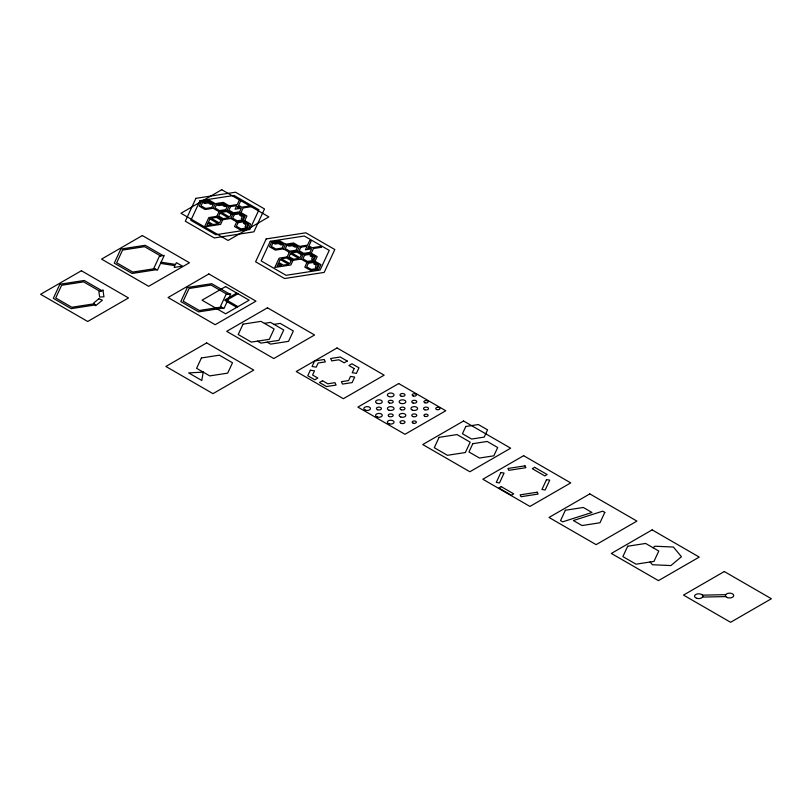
<?xml version="1.0" encoding="UTF-8"?>
<svg xmlns="http://www.w3.org/2000/svg" width="812" height="812" viewBox="0 0 812 812"><rect width="100%" height="100%" fill="white"/><g stroke="black" fill="none" stroke-linecap="round" stroke-linejoin="round"><path stroke-width="1.22" d="M215.292 203.639L209.405 200.239L201.356 201.488L199.204 206.126L205.091 209.526L213.14 208.288L215.292 203.639L223.33 202.401L229.217 205.791L237.266 204.553L239.418 199.904M216.865 216.327L219.027 211.688L227.066 210.44L232.953 213.84L241.002 212.592L246.889 215.992L244.737 220.641L236.688 221.879L230.801 218.479L222.752 219.727L216.865 216.327L208.826 217.575L204.512 226.863L220.6 224.376L222.752 219.727M227.066 210.44L229.217 205.791M230.801 218.479L232.953 213.84M240.778 200.696L238.626 205.334L241.793 207.161L249.842 205.923M236.688 221.879L234.536 226.528L240.423 229.928L248.462 228.679L250.624 224.041L244.737 220.641M241.002 212.592L243.153 207.953L251.202 206.705M227.106 301.749L223.929 308.601L220.407 306.571L225.98 294.563L230.781 293.822L229.075 297.507M227.604 300.673L228.213 299.364M283.429 248.868L285.58 244.219L293.619 242.981L299.516 246.381L307.555 245.133L309.707 240.494L311.067 241.276L308.915 245.914L312.082 247.751L320.131 246.503L321.491 247.284L313.442 248.533L311.29 253.182L303.241 254.42L297.354 251.02L289.316 252.268L283.429 248.868L275.38 250.106L269.493 246.716L271.644 242.067L279.693 240.819L285.58 244.219M306.977 262.469L304.825 267.107L310.712 270.508L318.751 269.259L320.913 264.621L315.026 261.22L306.977 262.469L301.09 259.069L293.051 260.307L290.889 264.956L274.801 267.442L279.115 258.155L287.154 256.907L289.316 252.268M297.354 251.02L299.516 246.381M301.09 259.069L303.241 254.42M315.026 261.22L317.177 256.572L311.29 253.182M653.071 547.745L654.898 546.212L673.422 547.044L681.441 556.727L670.925 565.568L652.401 564.736L650.128 561.995M236.779 293.051L225.005 299.851L225.594 300.196M226.771 300.196L237.957 293.731M154.767 268.67L132.772 272.071L116.674 262.773L122.561 250.076L144.556 246.675L160.664 255.973M156.523 269.685L132.133 273.461L114.269 263.149L120.805 249.061L145.206 245.295L163.06 255.597M221.29 307.078L199.295 310.478L183.187 301.181L189.084 288.483L211.079 285.083L227.177 294.38M223.046 308.093L198.646 311.869L180.792 301.556L187.328 287.468L211.719 283.692L229.583 294.005M264.397 323.349L270.589 322.384L283.733 329.976L278.922 340.34L260.967 343.111L257.546 341.142M274.009 324.364L280.211 323.399L293.355 330.991L288.544 341.355L270.589 344.126L267.168 342.156M702.451 595.145L725.684 594.668M702.573 597.074L725.806 596.587M161.111 262.205L175.554 264.438L176.387 262.641L182.477 266.153L174.164 267.442L174.996 265.636L160.553 263.403M213.14 208.288L219.027 211.688M287.154 256.907L293.051 260.307M237.957 306.652L226.183 299.851L225.005 300.531L236.779 307.332M203.173 372.119L201.802 380.493L188.668 372.911L203.173 372.119M59.855 284.251L53.318 298.339L71.182 308.651L95.572 304.876L93.816 303.861L71.821 307.261L55.723 297.963L61.61 285.266L83.606 281.865L99.714 291.163L102.109 290.787L84.255 280.475L59.855 284.251M159.456 256.156L153.884 268.163L157.406 270.193L164.257 255.415L159.456 256.156M195.915 198.341L185.309 221.209L214.297 237.946L253.902 231.826L264.519 208.958L235.521 192.221L195.915 198.341M199.996 200.696L190.881 220.346L215.789 234.729L249.822 229.471L258.947 209.821L234.029 195.438L199.996 200.696M202.716 202.269L201.061 205.842L205.588 208.461L211.78 207.496L213.434 203.924L208.907 201.315L202.716 202.269M208.024 223.006L206.867 225.503L211.201 224.833L208.024 223.006M209.932 218.895L208.522 221.93L213.059 224.548L218.316 223.726L209.932 218.895M216.652 204.421L214.997 207.994L219.524 210.612L225.706 209.658L227.36 206.086L222.833 203.467L216.652 204.421M220.133 213.008L218.722 216.043L223.249 218.651L228.507 217.839L220.133 213.008M220.894 220.011L219.494 223.046L211.11 218.215L216.368 217.403L220.894 220.011M230.578 206.583L228.923 210.156L233.45 212.764L239.641 211.81L241.296 208.237L235.115 209.191L236.769 205.629L230.578 206.583M231.095 214.124L229.684 217.159L221.311 212.328L226.568 211.516L231.095 214.124M234.313 214.622L232.658 218.195L237.185 220.813L243.377 219.849L245.031 216.286L240.504 213.668L234.313 214.622M238.129 206.41L237.469 207.831L239.936 207.456L238.129 206.41M240.25 214.206L239.753 215.281L242.24 216.713L241.337 218.672L242.697 219.463L244.097 216.428L240.25 214.206M238.048 222.671L236.393 226.243L240.92 228.852L247.102 227.898L248.766 224.325L244.229 221.706L238.048 222.671M243.986 222.244L243.488 223.32L245.975 224.762L245.062 226.721L246.422 227.502L247.833 224.467L243.986 222.244M201.417 357.96L196.605 368.323L209.75 375.905L227.695 373.134L232.506 362.771L219.362 355.179L201.417 357.96M266.204 238.931L255.597 261.789L284.586 278.526L324.191 272.406L334.808 249.538L305.809 232.8L266.204 238.931M270.284 241.286L261.17 260.926L286.078 275.319L320.111 270.051L329.236 250.4L304.317 236.018L270.284 241.286M273.005 242.849L271.35 246.422L275.877 249.04L282.068 248.076L283.723 244.513L279.196 241.895L273.005 242.849M243.021 324.15L238.21 334.514L251.355 342.096L269.3 339.325L274.111 328.962L260.967 321.369L243.021 324.15M278.323 263.585L277.156 266.082L281.49 265.412L278.323 263.585M280.221 259.475L278.82 262.509L283.347 265.128L288.605 264.316L280.221 259.475M286.94 245.011L285.286 248.584L289.813 251.192L295.994 250.238L297.659 246.665L293.122 244.047L286.94 245.011M290.422 253.588L289.011 256.622L293.548 259.241L298.806 258.419L290.422 253.588M291.193 260.601L289.782 263.636L281.399 258.795L286.656 257.983L291.193 260.601M300.876 247.163L299.212 250.735L303.739 253.344L309.93 252.39L311.585 248.817L305.403 249.781L307.058 246.209L300.876 247.163M301.384 254.704L299.983 257.739L291.599 252.908L296.857 252.096L301.384 254.704M304.601 255.201L302.947 258.774L307.474 261.393L313.665 260.439L315.32 256.866L310.793 254.247L304.601 255.201M308.418 246.99L307.758 248.421L310.225 248.036L308.418 246.99M310.539 254.785L310.042 255.861L312.529 257.292L311.625 259.261L312.985 260.043L314.386 257.008L310.539 254.785M308.337 263.25L306.682 266.823L311.209 269.432L317.39 268.478L319.055 264.905L314.528 262.296L308.337 263.25M314.274 262.824L313.777 263.9L316.264 265.341L315.35 267.3L316.71 268.082L318.121 265.047L314.274 262.824M310.336 370.211L307.768 375.743L314.782 379.793L317.827 378.037L312.569 375.002L314.498 370.861L310.336 370.211M314.63 360.964L312.062 366.496L316.223 367.146L318.142 362.994L325.328 361.888L324.211 359.483L314.63 360.964M350.51 376.423L348.592 380.574L341.405 381.681L342.522 384.086L352.103 382.604L354.671 377.072L350.51 376.423M354.164 368.567L352.235 372.708L356.397 373.358L358.965 367.826L351.951 363.776L348.906 365.532L354.164 368.567M439.099 437.353L434.288 447.716L447.432 455.299L465.377 452.528L470.189 442.164L457.044 434.572L439.099 437.353M465.804 426.483L462.434 433.74L471.63 439.048L484.196 437.11L487.565 429.852L478.359 424.544L465.804 426.483M472.817 443.677L468.971 451.969L479.476 458.039L493.838 455.816L497.685 447.524L487.18 441.454L472.817 443.677M500.852 472.564L496.284 482.419L499.502 482.917L504.069 473.061L500.852 472.564M546.527 479.628L541.949 489.484L545.167 489.981L549.744 480.125L546.527 479.628M565.365 510.251L560.554 520.614L562.665 521.832L591.989 512.484L583.31 507.47L565.365 510.251M604.798 512.402L599.987 522.766L582.031 525.547L573.353 520.533L602.687 511.184L604.798 512.402M627.686 546.232L622.875 556.596L636.019 564.178L653.964 561.407L658.776 551.043L645.641 543.451L627.686 546.232M98.861 298.765L93.644 303.069L95.745 305.667L102.393 300.186L98.861 298.765M81.393 270.741L40.6 294.299L87.706 321.491L128.499 297.943L81.393 270.741M142.344 235.561L101.551 259.109L148.657 286.311L189.45 262.753L142.344 235.561M221.757 189.714L180.964 213.262L228.07 240.464L268.863 216.905L221.757 189.714M208.867 273.959L168.074 297.517L215.18 324.709L255.973 301.161L208.867 273.959M225.594 286.595L202.046 300.196L225.594 313.797L249.152 300.196L225.594 286.595M206.664 342.908L165.871 366.456L212.977 393.658L253.77 370.099L206.664 342.908M267.473 307.799L226.68 331.347L273.786 358.549L314.579 334.991L267.473 307.799M337.051 347.962L296.248 371.52L343.354 398.712L384.157 375.164L337.051 347.962M347.242 361.056L344.197 362.812L338.939 359.777L331.763 360.893L330.646 358.488L340.228 357.006L347.242 361.056M322.537 380.757L319.492 382.513L326.505 386.563L336.087 385.081L334.97 382.675L327.794 383.792L322.537 380.757M398.682 383.548L357.889 407.106L404.995 434.298L445.788 410.75L398.682 383.548M463.55 421.002L422.747 444.55L469.864 471.752L510.657 448.194L463.55 421.002M523.628 455.684L482.835 479.242L529.942 506.434L570.734 482.886L523.628 455.684M501.217 486.632L498.862 487.992L511.367 495.218L513.722 493.858L501.217 486.632M534.651 467.336L532.296 468.697L544.801 475.913L547.156 474.553L534.651 467.336M589.817 493.899L549.024 517.457L596.13 544.649L636.923 521.101L589.817 493.899M652.137 529.881L611.345 553.439L658.451 580.631L699.244 557.083L652.137 529.881M724.294 571.536L683.501 595.094L730.607 622.286L771.4 598.738L724.294 571.536M102.951 290.148L98.871 291.802L99.673 297.03L103.956 296.816L102.951 290.148M208.654 201.853L203.396 202.665L204.756 203.447L208.156 202.919L210.643 204.36L212.5 204.076L208.654 201.853M222.589 204.005L217.332 204.817L218.692 205.609L222.092 205.081L224.579 206.512L226.436 206.228L222.589 204.005M278.942 242.433L273.685 243.245L275.045 244.026L278.445 243.509L280.932 244.94L282.789 244.656L278.942 242.433M292.878 244.585L287.621 245.397L288.981 246.188L292.381 245.66L294.868 247.092L296.725 246.807L292.878 244.585M524.999 465.844L507.926 468.483L508.789 470.341L525.861 467.702L524.999 465.844M537.239 492.204L520.157 494.853L521.02 496.711L538.102 494.061L537.239 492.204M727.481 597.632A4.161 2.406 0 0 0 733.723 595.551A4.161 2.406 0 0 0 727.481 593.46A4.161 2.406 0 0 0 727.481 597.632M696.615 598.271A4.161 2.406 0 0 0 702.857 596.191A4.161 2.406 0 0 0 696.615 594.11A4.161 2.406 0 0 0 696.615 598.271M365.501 410.212A3.329 1.918 0 0 0 370.495 408.548A3.329 1.918 0 0 0 365.501 406.883A3.329 1.918 0 0 0 365.501 410.212M377.275 417.013A3.329 1.918 0 0 0 382.269 415.348A3.329 1.918 0 0 0 377.275 413.684A3.329 1.918 0 0 0 377.275 417.013M388.846 423.742A3.329 1.918 0 0 0 394.043 422.281A3.329 1.918 0 0 0 389.263 420.413A3.329 1.918 0 0 0 388.846 423.742M377.275 403.412A3.329 1.918 0 0 0 382.269 401.747A3.329 1.918 0 0 0 377.275 400.083A3.329 1.918 0 0 0 377.275 403.412M412.405 410.141A3.329 1.918 0 0 0 417.591 408.68A3.329 1.918 0 0 0 412.811 406.812A3.329 1.918 0 0 0 412.405 410.141M400.823 403.412A3.329 1.918 0 0 0 405.827 401.747A3.329 1.918 0 0 0 400.823 400.083A3.329 1.918 0 0 0 400.823 403.412M389.049 396.611A3.329 1.918 0 0 0 394.043 394.947A3.329 1.918 0 0 0 389.049 393.282A3.329 1.918 0 0 0 389.049 396.611M400.823 417.013A3.329 1.918 0 0 0 405.827 415.348A3.329 1.918 0 0 0 400.823 413.684A3.329 1.918 0 0 0 400.823 417.013M389.049 410.212A3.329 1.918 0 0 0 394.043 408.548A3.329 1.918 0 0 0 389.049 406.883A3.329 1.918 0 0 0 389.049 410.212M377.539 409.745A2.497 1.441 0 0 0 381.427 408.649A2.497 1.441 0 0 0 377.844 407.248A2.497 1.441 0 0 0 377.539 409.745M389.313 416.536A2.497 1.441 0 0 0 393.211 415.45A2.497 1.441 0 0 0 389.628 414.049A2.497 1.441 0 0 0 389.313 416.536M401.24 423.397A2.497 1.441 0 0 0 404.995 422.149A2.497 1.441 0 0 0 401.24 420.9A2.497 1.441 0 0 0 401.24 423.397M413.024 416.597A2.497 1.441 0 0 0 416.769 415.348A2.497 1.441 0 0 0 413.024 414.1A2.497 1.441 0 0 0 413.024 416.597M401.24 409.796A2.497 1.441 0 0 0 404.995 408.548A2.497 1.441 0 0 0 401.24 407.299A2.497 1.441 0 0 0 401.24 409.796M389.466 402.996A2.497 1.441 0 0 0 393.211 401.747A2.497 1.441 0 0 0 389.466 400.499A2.497 1.441 0 0 0 389.466 402.996M401.24 396.195A2.497 1.441 0 0 0 404.995 394.947A2.497 1.441 0 0 0 401.24 393.698A2.497 1.441 0 0 0 401.24 396.195M413.024 402.996A2.497 1.441 0 0 0 416.769 401.747A2.497 1.441 0 0 0 413.024 400.499A2.497 1.441 0 0 0 413.024 402.996M424.798 409.796A2.497 1.441 0 0 0 428.543 408.548A2.497 1.441 0 0 0 424.798 407.299A2.497 1.441 0 0 0 424.798 409.796M413.227 395.992A2.081 1.198 0 0 0 416.353 394.947A2.081 1.198 0 0 0 413.227 393.911A2.081 1.198 0 0 0 413.227 395.992M425.001 402.793A2.081 1.198 0 0 0 428.127 401.747A2.081 1.198 0 0 0 425.001 400.702A2.081 1.198 0 0 0 425.001 402.793M436.785 409.583A2.081 1.198 0 0 0 439.901 408.548A2.081 1.198 0 0 0 436.785 407.502A2.081 1.198 0 0 0 436.785 409.583M425.001 416.383A2.081 1.198 0 0 0 428.127 415.348A2.081 1.198 0 0 0 425.001 414.303A2.081 1.198 0 0 0 425.001 416.383M413.227 423.184A2.081 1.198 0 0 0 416.353 422.149A2.081 1.198 0 0 0 413.227 421.103A2.081 1.198 0 0 0 413.227 423.184"/></g></svg>
